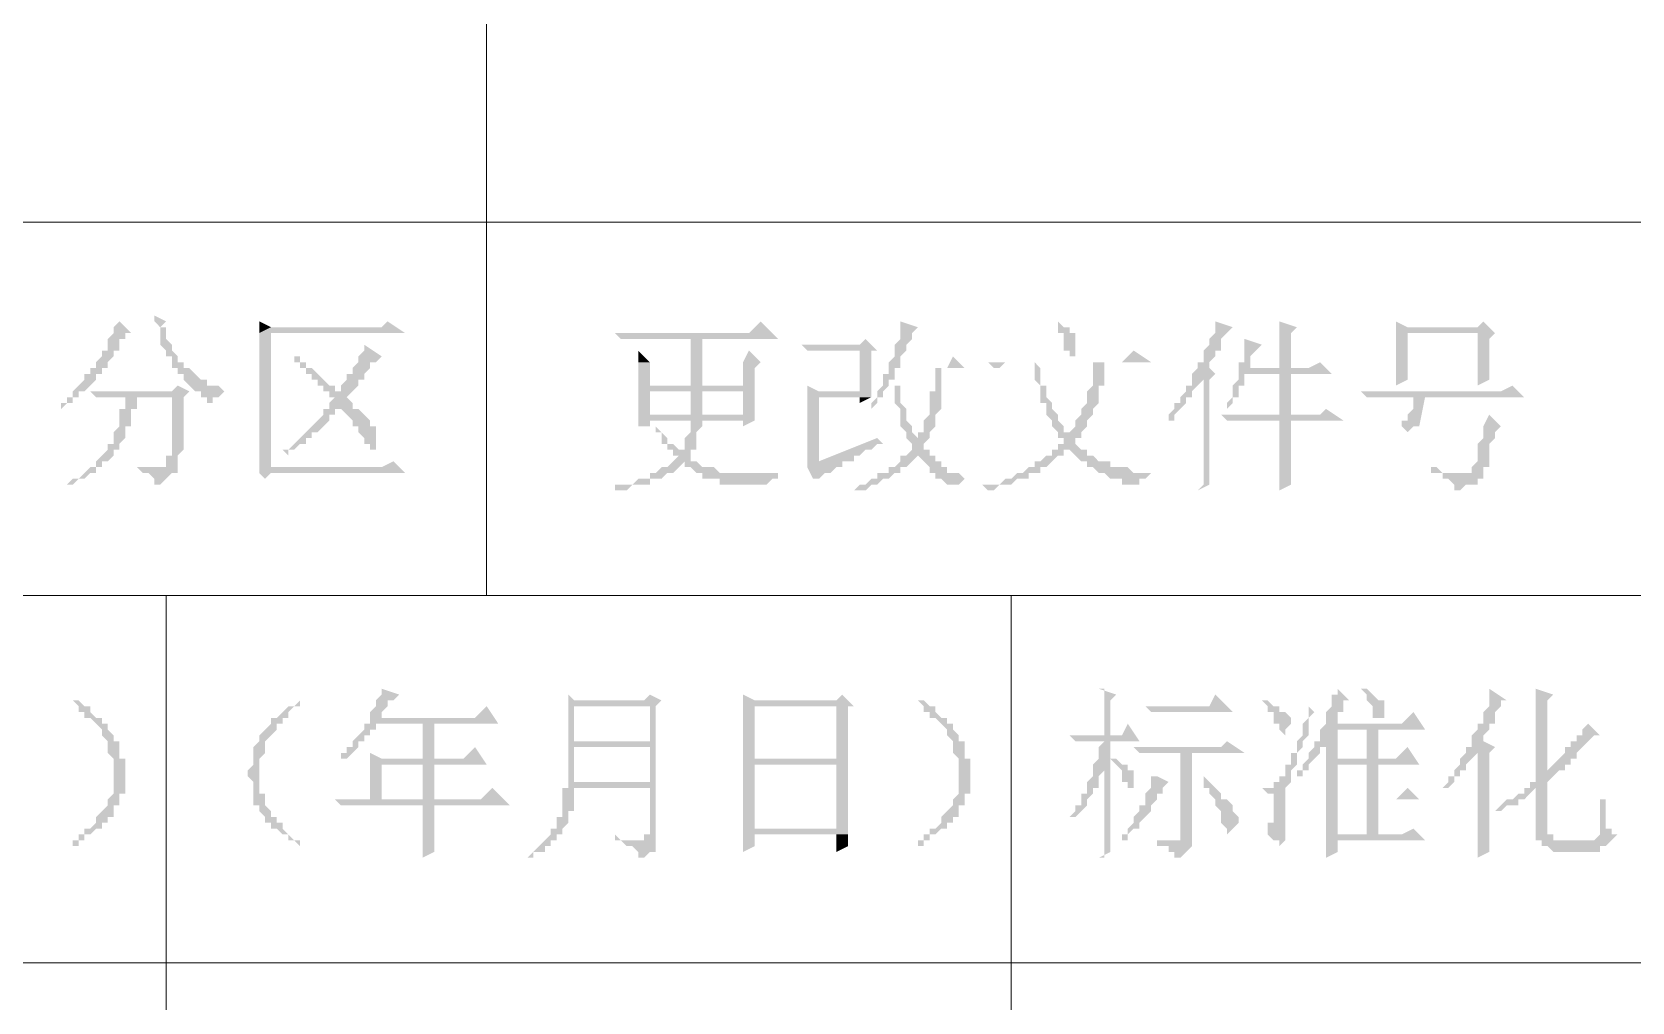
# Model space of a CAD drawing. Header units: millimetres. Extents: x 6 to 291, y 3 to 207.
# Drawn here: x 223.22 to 234.84, y 17.33 to 24.37 of the extents above; entities that cross this region are included whole.
import ezdxf

# ---------------------------------------------------------------- set-up
doc = ezdxf.new("R2010")
doc.units = ezdxf.units.MM

msp = doc.modelspace()

# ---------------------------------------------------------------- hatches: boundary and pattern name
h = msp.add_hatch(color=7)
h.dxf.hatch_style = 2
h.paths.add_polyline_path([(223.858526, 22.267333), (223.816192, 22.225), (223.816192, 22.182667), (223.773859, 22.140333), (223.773859, 22.055667), (223.731526, 22.055667), (223.731526, 22.013333), (223.689192, 21.971), (223.689192, 21.928667), (223.646859, 21.928667), (223.646859, 21.886333), (223.604526, 21.886333), (223.604526, 21.844), (223.562192, 21.801667), (223.519859, 21.759333), (223.519859, 21.717), (223.477526, 21.717), (223.477526, 21.674667), (223.435192, 21.674667), (223.435192, 21.632333), (223.477526, 21.674667), (223.519859, 21.674667), (223.519859, 21.717), (223.562192, 21.717), (223.562192, 21.759333), (223.604526, 21.759333), (223.646859, 21.801667), (223.689192, 21.844), (223.689192, 21.886333), (223.731526, 21.886333), (223.731526, 21.928667), (223.773859, 21.928667), (223.773859, 21.971), (223.816192, 22.013333), (223.816192, 22.055667), (223.858526, 22.055667), (223.858526, 22.140333), (223.900859, 22.140333), (223.900859, 22.182667), (223.943192, 22.182667)])
h = msp.add_hatch(color=7)
h.dxf.hatch_style = 2
h.paths.add_polyline_path([(224.112526, 22.309667), (224.112526, 22.267333), (224.154859, 22.225), (224.154859, 22.182667), (224.154859, 22.140333), (224.154859, 22.098), (224.197192, 22.055667), (224.197192, 22.013333), (224.239526, 22.013333), (224.239526, 21.971), (224.239526, 21.928667), (224.281859, 21.928667), (224.281859, 21.886333), (224.324192, 21.886333), (224.324192, 21.844), (224.366526, 21.801667), (224.408859, 21.759333), (224.451192, 21.759333), (224.451192, 21.717), (224.493526, 21.717), (224.493526, 21.674667), (224.535859, 21.674667), (224.535859, 21.717), (224.578192, 21.717), (224.620526, 21.759333), (224.662859, 21.759333), (224.620526, 21.759333), (224.578192, 21.801667), (224.493526, 21.801667), (224.493526, 21.844), (224.451192, 21.844), (224.408859, 21.886333), (224.366526, 21.928667), (224.324192, 21.928667), (224.324192, 21.971), (224.281859, 21.971), (224.281859, 22.013333), (224.239526, 22.055667), (224.239526, 22.098), (224.197192, 22.140333), (224.197192, 22.225), (224.154859, 22.225), (224.197192, 22.267333)])
h = msp.add_hatch(color=7)
h.dxf.hatch_style = 2
h.paths.add_polyline_path([(224.874526, 22.267333), (224.874526, 22.182667), (224.959192, 22.225)])
h = msp.add_hatch(color=7)
h.dxf.hatch_style = 2
h.paths.add_polyline_path([(225.805859, 22.267333), (225.763526, 22.225), (224.959192, 22.225), (224.874526, 22.182667), (224.874526, 22.098), (224.874526, 21.166667), (224.959192, 21.209), (224.959192, 22.182667), (225.932859, 22.182667)])
h = msp.add_hatch(color=7)
h.dxf.hatch_style = 2
h.paths.add_polyline_path([(228.515192, 22.267333), (228.430526, 22.182667), (227.456859, 22.182667), (227.499192, 22.140333), (228.642192, 22.140333)])
h = msp.add_hatch(color=7)
h.dxf.hatch_style = 2
h.paths.add_polyline_path([(229.531192, 22.267333), (229.531192, 22.225), (229.531192, 22.140333), (229.488859, 22.098), (229.488859, 22.013333), (229.446526, 21.971), (229.446526, 21.928667), (229.531192, 21.928667), (229.531192, 22.013333), (229.573526, 22.055667), (229.573526, 22.098), (229.615859, 22.140333), (229.615859, 22.182667), (229.658192, 22.225)])
h = msp.add_hatch(color=7)
h.dxf.hatch_style = 2
h.paths.add_polyline_path([(230.674192, 22.267333), (230.674192, 22.225), (230.674192, 22.182667), (230.716526, 22.182667), (230.716526, 22.140333), (230.716526, 22.055667), (230.758859, 22.055667), (230.758859, 22.013333), (230.801192, 22.013333), (230.801192, 22.055667), (230.801192, 22.098), (230.801192, 22.140333), (230.801192, 22.182667), (230.758859, 22.182667), (230.758859, 22.225), (230.716526, 22.225)])
h = msp.add_hatch(color=7)
h.dxf.hatch_style = 2
h.paths.add_polyline_path([(231.817192, 22.267333), (231.817192, 22.225), (231.817192, 22.182667), (231.774859, 22.140333), (231.774859, 22.098), (231.732526, 22.055667), (231.732526, 22.013333), (231.732526, 21.971), (231.690192, 21.971), (231.690192, 21.928667), (231.647859, 21.886333), (231.647859, 21.844), (231.647859, 21.801667), (231.605526, 21.801667), (231.605526, 21.759333), (231.563192, 21.717), (231.563192, 21.674667), (231.520859, 21.674667), (231.520859, 21.632333), (231.478526, 21.59), (231.478526, 21.547667), (231.520859, 21.547667), (231.520859, 21.59), (231.563192, 21.632333), (231.605526, 21.674667), (231.605526, 21.717), (231.647859, 21.717), (231.647859, 21.759333), (231.690192, 21.801667), (231.732526, 21.844), (231.774859, 21.844), (231.817192, 21.886333), (231.774859, 21.928667), (231.774859, 21.971), (231.817192, 22.013333), (231.817192, 22.055667), (231.859526, 22.055667), (231.859526, 22.140333), (231.901859, 22.182667), (231.944192, 22.225)])
h = msp.add_hatch(color=7)
h.dxf.hatch_style = 2
h.paths.add_polyline_path([(232.282859, 22.267333), (232.282859, 22.182667), (232.282859, 22.140333), (232.282859, 22.055667), (232.282859, 21.928667), (232.071192, 21.928667), (232.367526, 21.928667), (232.367526, 22.182667), (232.409859, 22.225)])
h = msp.add_hatch(color=7)
h.dxf.hatch_style = 2
h.paths.add_polyline_path([(233.129526, 22.267333), (233.129526, 22.225), (233.129526, 22.182667), (233.722192, 22.182667), (233.722192, 21.886333), (233.129526, 21.886333), (233.722192, 21.886333), (233.722192, 21.801667), (233.806859, 21.844), (233.806859, 21.886333), (233.806859, 21.971), (233.806859, 22.098), (233.806859, 22.140333), (233.849192, 22.182667), (233.214192, 22.225)])
h = msp.add_hatch(color=7)
h.dxf.hatch_style = 2
h.paths.add_polyline_path([(233.764526, 22.267333), (233.722192, 22.225), (233.214192, 22.225), (233.849192, 22.182667)])
h = msp.add_hatch(color=7)
h.dxf.hatch_style = 2
h.paths.add_polyline_path([(225.636526, 22.098), (225.636526, 22.055667), (225.594192, 22.013333), (225.594192, 21.971), (225.551859, 21.928667), (225.551859, 21.886333), (225.509526, 21.886333), (225.509526, 21.844), (225.467192, 21.801667), (225.467192, 21.759333), (225.551859, 21.759333), (225.594192, 21.801667), (225.594192, 21.844), (225.636526, 21.844), (225.636526, 21.886333), (225.678859, 21.928667), (225.678859, 21.971), (225.721192, 21.971), (225.763526, 22.013333)])
h = msp.add_hatch(color=7)
h.dxf.hatch_style = 2
h.paths.add_polyline_path([(228.091859, 21.971), (228.091859, 22.140333), (228.007192, 22.140333), (228.007192, 21.971)])
h = msp.add_hatch(color=7)
h.dxf.hatch_style = 2
h.paths.add_polyline_path([(229.277192, 22.140333), (229.234859, 22.098), (228.811526, 22.098), (228.853859, 22.055667), (229.361859, 22.055667)])
h = msp.add_hatch(color=7)
h.dxf.hatch_style = 2
h.paths.add_polyline_path([(232.028859, 22.140333), (232.028859, 22.055667), (232.028859, 21.971), (231.986526, 21.971), (231.986526, 21.928667), (232.367526, 21.928667), (232.071192, 21.928667), (232.071192, 21.971), (232.071192, 22.013333), (232.113526, 22.055667), (232.155859, 22.098)])
h = msp.add_hatch(color=7)
h.dxf.hatch_style = 2
h.paths.add_polyline_path([(233.129526, 22.182667), (233.129526, 22.098), (233.129526, 22.013333), (233.129526, 21.971), (233.129526, 21.886333), (233.214192, 21.886333), (233.214192, 22.182667), (233.722192, 22.182667)])
h = msp.add_hatch(color=7)
h.dxf.hatch_style = 2
h.paths.add_polyline_path([(225.128526, 22.013333), (225.128526, 21.971), (225.170859, 21.971), (225.170859, 21.928667), (225.213192, 21.928667), (225.213192, 21.886333), (225.255526, 21.886333), (225.255526, 21.844), (225.297859, 21.844), (225.297859, 21.801667), (225.340192, 21.801667), (225.340192, 21.759333), (225.382526, 21.759333), (225.382526, 21.717), (225.424859, 21.717), (225.382526, 21.674667), (225.382526, 21.632333), (225.340192, 21.632333), (225.340192, 21.59), (225.297859, 21.547667), (225.255526, 21.505333), (225.213192, 21.463), (225.170859, 21.420667), (225.128526, 21.378333), (225.086192, 21.336), (225.043859, 21.336), (225.086192, 21.293667), (225.086192, 21.336), (225.128526, 21.336), (225.170859, 21.378333), (225.213192, 21.378333), (225.213192, 21.420667), (225.255526, 21.420667), (225.255526, 21.463), (225.297859, 21.463), (225.340192, 21.505333), (225.382526, 21.547667), (225.382526, 21.59), (225.424859, 21.59), (225.424859, 21.632333), (225.551859, 21.632333), (225.551859, 21.674667), (225.509526, 21.717), (225.551859, 21.759333), (225.424859, 21.759333), (225.424859, 21.801667), (225.382526, 21.801667), (225.340192, 21.844), (225.297859, 21.886333), (225.255526, 21.928667), (225.213192, 21.928667), (225.213192, 21.971), (225.170859, 21.971), (225.170859, 22.013333)])
h = msp.add_hatch(color=7)
h.dxf.hatch_style = 2
h.paths.add_polyline_path([(227.626192, 22.055667), (227.626192, 22.013333), (227.626192, 21.971), (227.710859, 21.971)])
h = msp.add_hatch(color=7)
h.dxf.hatch_style = 2
h.paths.add_polyline_path([(228.430526, 22.055667), (228.388192, 21.971), (227.626192, 21.971), (227.626192, 21.928667), (227.626192, 21.886333), (227.626192, 21.801667), (228.007192, 21.759333), (228.388192, 21.759333), (228.388192, 21.59), (227.626192, 21.59), (227.626192, 21.547667), (227.626192, 21.505333), (227.710859, 21.505333), (227.710859, 21.547667), (228.472859, 21.547667), (228.472859, 21.59), (228.472859, 21.632333), (228.472859, 21.674667), (228.472859, 21.801667), (227.710859, 21.801667), (227.710859, 21.971), (228.515192, 21.971)])
h = msp.add_hatch(color=7)
h.dxf.hatch_style = 2
h.paths.add_polyline_path([(228.515192, 21.971), (228.388192, 21.971), (228.388192, 21.801667), (227.710859, 21.801667), (228.472859, 21.801667), (228.472859, 21.928667)])
h = msp.add_hatch(color=7)
h.dxf.hatch_style = 2
h.paths.add_polyline_path([(228.091859, 21.801667), (228.091859, 21.971), (228.007192, 21.971), (228.007192, 21.801667)])
h = msp.add_hatch(color=7)
h.dxf.hatch_style = 2
h.paths.add_polyline_path([(229.361859, 22.055667), (229.234859, 22.055667), (229.234859, 21.759333), (228.938526, 21.759333), (229.319526, 21.759333), (229.319526, 21.801667), (229.319526, 21.844), (229.319526, 22.055667)])
h = msp.add_hatch(color=7)
h.dxf.hatch_style = 2
h.paths.add_polyline_path([(229.912192, 22.013333), (229.869859, 21.928667), (229.446526, 21.928667), (229.446526, 21.886333), (229.404192, 21.886333), (229.404192, 21.844), (229.404192, 21.801667), (229.361859, 21.759333), (229.361859, 21.717), (229.319526, 21.674667), (229.319526, 21.632333), (229.361859, 21.674667), (229.361859, 21.717), (229.404192, 21.717), (229.404192, 21.759333), (229.446526, 21.801667), (229.446526, 21.844), (229.488859, 21.844), (229.488859, 21.928667), (229.996859, 21.928667)])
h = msp.add_hatch(color=7)
h.dxf.hatch_style = 2
h.paths.add_polyline_path([(231.224526, 22.055667), (231.139859, 21.971), (230.166192, 21.971), (230.208526, 21.928667), (230.250859, 21.928667), (230.293192, 21.971), (231.351526, 21.971)])
h = msp.add_hatch(color=7)
h.dxf.hatch_style = 2
h.paths.add_polyline_path([(230.504859, 21.971), (230.504859, 21.928667), (230.504859, 21.844), (230.547192, 21.801667), (230.547192, 21.759333), (230.547192, 21.674667), (230.589526, 21.674667), (230.589526, 21.632333), (230.589526, 21.59), (230.631859, 21.547667), (230.631859, 21.505333), (230.674192, 21.463), (230.674192, 21.420667), (230.758859, 21.463), (230.716526, 21.463), (230.716526, 21.505333), (230.674192, 21.547667), (230.674192, 21.59), (230.631859, 21.632333), (230.631859, 21.674667), (230.589526, 21.717), (230.589526, 21.801667), (230.547192, 21.801667), (230.547192, 21.886333), (230.547192, 21.928667)])
h = msp.add_hatch(color=7)
h.dxf.hatch_style = 2
h.paths.add_polyline_path([(231.012859, 21.971), (230.928192, 21.971), (230.928192, 21.928667), (230.928192, 21.844), (230.928192, 21.801667), (230.885859, 21.759333), (230.885859, 21.674667), (230.843526, 21.632333), (230.843526, 21.59), (230.801192, 21.547667), (230.801192, 21.505333), (230.758859, 21.463), (230.674192, 21.420667), (230.716526, 21.420667), (230.716526, 21.378333), (230.674192, 21.378333), (230.674192, 21.336), (230.758859, 21.336), (230.801192, 21.293667), (230.843526, 21.251333), (230.885859, 21.251333), (230.885859, 21.209), (230.928192, 21.209), (230.970526, 21.166667), (231.012859, 21.166667), (231.055192, 21.124333), (231.139859, 21.124333), (231.139859, 21.082), (231.266859, 21.082), (231.266859, 21.124333), (231.309192, 21.124333), (231.351526, 21.166667), (231.224526, 21.166667), (231.182192, 21.209), (231.055192, 21.209), (231.055192, 21.251333), (230.970526, 21.251333), (230.928192, 21.293667), (230.885859, 21.293667), (230.885859, 21.336), (230.843526, 21.336), (230.801192, 21.378333), (230.801192, 21.420667), (230.843526, 21.420667), (230.843526, 21.463), (230.885859, 21.505333), (230.885859, 21.547667), (230.928192, 21.59), (230.928192, 21.632333), (230.970526, 21.674667), (230.970526, 21.717), (230.970526, 21.801667), (231.012859, 21.801667), (231.012859, 21.886333), (231.012859, 21.928667)])
h = msp.add_hatch(color=7)
h.dxf.hatch_style = 2
h.paths.add_polyline_path([(232.579192, 21.971), (232.494526, 21.928667), (231.986526, 21.928667), (231.986526, 21.886333), (231.986526, 21.844), (231.944192, 21.801667), (231.944192, 21.759333), (231.944192, 21.717), (231.901859, 21.674667), (231.901859, 21.632333), (231.944192, 21.674667), (231.944192, 21.717), (231.986526, 21.717), (231.986526, 21.801667), (232.028859, 21.801667), (232.028859, 21.844), (232.028859, 21.886333), (232.663859, 21.886333)])
h = msp.add_hatch(color=7)
h.dxf.hatch_style = 2
h.paths.add_polyline_path([(229.827526, 21.928667), (229.785192, 21.928667), (229.785192, 21.886333), (229.785192, 21.759333), (229.742859, 21.759333), (229.742859, 21.674667), (229.742859, 21.59), (229.700526, 21.547667), (229.700526, 21.505333), (229.700526, 21.463), (229.658192, 21.463), (229.658192, 21.420667), (229.742859, 21.420667), (229.742859, 21.463), (229.785192, 21.505333), (229.785192, 21.547667), (229.785192, 21.59), (229.827526, 21.632333), (229.827526, 21.717), (229.827526, 21.801667), (229.827526, 21.886333)])
h = msp.add_hatch(color=7)
h.dxf.hatch_style = 2
h.paths.add_polyline_path([(232.367526, 21.59), (232.367526, 21.886333), (232.282859, 21.886333), (232.282859, 21.59)])
h = msp.add_hatch(color=7)
h.dxf.hatch_style = 2
h.paths.add_polyline_path([(233.129526, 21.886333), (233.129526, 21.801667), (233.214192, 21.844), (233.214192, 21.886333), (233.722192, 21.886333)])
h = msp.add_hatch(color=7)
h.dxf.hatch_style = 2
h.paths.add_polyline_path([(224.281859, 21.801667), (224.239526, 21.759333), (223.646859, 21.759333), (223.689192, 21.717), (223.900859, 21.717), (224.366526, 21.759333)])
h = msp.add_hatch(color=7)
h.dxf.hatch_style = 2
h.paths.add_polyline_path([(224.366526, 21.759333), (223.900859, 21.717), (224.239526, 21.717), (224.239526, 21.505333), (224.239526, 21.378333), (224.239526, 21.336), (224.239526, 21.293667), (224.197192, 21.293667), (224.197192, 21.251333), (224.197192, 21.209), (223.985526, 21.209), (224.027859, 21.166667), (224.070192, 21.166667), (224.112526, 21.124333), (224.112526, 21.082), (224.154859, 21.082), (224.197192, 21.124333), (224.239526, 21.166667), (224.281859, 21.166667), (224.281859, 21.209), (224.281859, 21.251333), (224.281859, 21.293667), (224.324192, 21.336), (224.324192, 21.378333), (224.324192, 21.463), (224.324192, 21.717)])
h = msp.add_hatch(color=7)
h.dxf.hatch_style = 2
h.paths.add_polyline_path([(227.626192, 21.801667), (227.626192, 21.717), (227.626192, 21.59), (227.710859, 21.59), (227.710859, 21.759333), (228.007192, 21.759333)])
h = msp.add_hatch(color=7)
h.dxf.hatch_style = 2
h.paths.add_polyline_path([(228.007192, 21.759333), (228.007192, 21.717), (228.007192, 21.632333), (228.007192, 21.59), (228.091859, 21.59), (228.091859, 21.674667), (228.091859, 21.717), (228.091859, 21.759333), (228.388192, 21.759333)])
h = msp.add_hatch(color=7)
h.dxf.hatch_style = 2
h.paths.add_polyline_path([(228.853859, 21.801667), (228.853859, 21.759333), (228.853859, 21.674667), (228.853859, 21.59), (228.853859, 21.293667), (228.853859, 21.251333), (228.853859, 21.209), (228.896192, 21.124333), (228.938526, 21.124333), (228.980859, 21.166667), (229.023192, 21.166667), (229.065526, 21.209), (229.107859, 21.209), (228.938526, 21.251333), (228.938526, 21.717), (229.319526, 21.717), (229.319526, 21.759333), (228.938526, 21.759333)])
h = msp.add_hatch(color=7)
h.dxf.hatch_style = 2
h.paths.add_polyline_path([(229.488859, 21.844), (229.488859, 21.759333), (229.488859, 21.674667), (229.531192, 21.632333), (229.531192, 21.59), (229.531192, 21.505333), (229.573526, 21.463), (229.573526, 21.420667), (229.615859, 21.378333), (229.615859, 21.336), (229.573526, 21.293667), (229.531192, 21.293667), (229.531192, 21.251333), (229.488859, 21.209), (229.446526, 21.209), (229.446526, 21.166667), (229.361859, 21.166667), (229.361859, 21.124333), (229.319526, 21.124333), (229.277192, 21.082), (229.234859, 21.082), (229.192526, 21.039667), (229.277192, 21.039667), (229.319526, 21.082), (229.361859, 21.082), (229.404192, 21.124333), (229.446526, 21.124333), (229.488859, 21.166667), (229.531192, 21.166667), (229.531192, 21.209), (229.573526, 21.209), (229.615859, 21.251333), (229.658192, 21.293667), (229.742859, 21.293667), (229.742859, 21.336), (229.700526, 21.336), (229.700526, 21.378333), (229.742859, 21.420667), (229.658192, 21.420667), (229.615859, 21.463), (229.615859, 21.505333), (229.573526, 21.547667), (229.573526, 21.59), (229.573526, 21.632333), (229.531192, 21.674667), (229.531192, 21.801667), (229.488859, 21.801667)])
h = msp.add_hatch(color=7)
h.dxf.hatch_style = 2
h.paths.add_polyline_path([(231.774859, 21.844), (231.732526, 21.844), (231.732526, 21.293667), (231.732526, 21.251333), (231.732526, 21.166667), (231.732526, 21.082), (231.690192, 21.039667), (231.774859, 21.082), (231.774859, 21.124333), (231.774859, 21.209), (231.774859, 21.293667)])
h = msp.add_hatch(color=7)
h.dxf.hatch_style = 2
h.paths.add_polyline_path([(233.976192, 21.801667), (233.891526, 21.759333), (232.875526, 21.759333), (232.917859, 21.717), (234.060859, 21.717)])
h = msp.add_hatch(color=7)
h.dxf.hatch_style = 2
h.paths.add_polyline_path([(223.900859, 21.717), (223.900859, 21.632333), (223.858526, 21.632333), (223.858526, 21.547667), (223.858526, 21.505333), (223.816192, 21.463), (223.816192, 21.420667), (223.816192, 21.378333), (223.773859, 21.378333), (223.773859, 21.336), (223.731526, 21.293667), (223.689192, 21.251333), (223.689192, 21.209), (223.646859, 21.209), (223.604526, 21.166667), (223.562192, 21.124333), (223.519859, 21.124333), (223.477526, 21.082), (223.519859, 21.082), (223.562192, 21.124333), (223.604526, 21.124333), (223.646859, 21.166667), (223.689192, 21.166667), (223.689192, 21.209), (223.731526, 21.209), (223.731526, 21.251333), (223.773859, 21.251333), (223.816192, 21.293667), (223.816192, 21.336), (223.858526, 21.336), (223.858526, 21.378333), (223.900859, 21.420667), (223.900859, 21.505333), (223.943192, 21.505333), (223.943192, 21.547667), (223.943192, 21.632333), (223.985526, 21.632333), (223.985526, 21.717), (224.239526, 21.717)])
h = msp.add_hatch(color=7)
h.dxf.hatch_style = 2
h.paths.add_polyline_path([(225.551859, 21.632333), (225.467192, 21.632333), (225.509526, 21.59), (225.551859, 21.547667), (225.551859, 21.505333), (225.594192, 21.505333), (225.594192, 21.463), (225.636526, 21.420667), (225.636526, 21.378333), (225.678859, 21.378333), (225.678859, 21.336), (225.721192, 21.336), (225.721192, 21.378333), (225.721192, 21.420667), (225.721192, 21.463), (225.721192, 21.505333), (225.678859, 21.505333), (225.678859, 21.547667), (225.636526, 21.59), (225.594192, 21.632333)])
h = msp.add_hatch(color=7)
h.dxf.hatch_style = 2
h.paths.add_polyline_path([(229.319526, 21.717), (229.234859, 21.717), (229.234859, 21.674667)])
h = msp.add_hatch(color=7)
h.dxf.hatch_style = 2
h.paths.add_polyline_path([(232.621526, 21.632333), (232.579192, 21.59), (231.859526, 21.59), (231.901859, 21.547667), (232.748526, 21.547667)])
h = msp.add_hatch(color=7)
h.dxf.hatch_style = 2
h.paths.add_polyline_path([(233.341192, 21.717), (233.256526, 21.717), (233.256526, 21.674667), (233.256526, 21.632333), (233.214192, 21.59), (233.214192, 21.547667), (233.171859, 21.547667), (233.171859, 21.505333), (233.214192, 21.463), (233.256526, 21.505333), (233.891526, 21.505333), (233.298859, 21.505333)])
h = msp.add_hatch(color=7)
h.dxf.hatch_style = 2
h.paths.add_polyline_path([(227.753192, 21.505333), (227.753192, 21.463), (227.795526, 21.463), (227.795526, 21.378333), (227.837859, 21.378333), (227.837859, 21.336), (227.880192, 21.336), (227.880192, 21.293667), (227.922526, 21.293667), (227.880192, 21.251333), (227.837859, 21.209), (227.795526, 21.209), (227.753192, 21.166667), (227.710859, 21.166667), (227.710859, 21.124333), (227.626192, 21.124333), (227.583859, 21.082), (227.456859, 21.082), (227.456859, 21.039667), (227.541526, 21.039667), (227.583859, 21.082), (227.710859, 21.082), (227.710859, 21.124333), (227.795526, 21.124333), (227.837859, 21.166667), (227.880192, 21.166667), (227.922526, 21.209), (227.964859, 21.251333), (228.049526, 21.251333), (228.007192, 21.251333), (228.007192, 21.293667), (227.922526, 21.336), (227.880192, 21.378333), (227.837859, 21.378333), (227.837859, 21.420667), (227.795526, 21.463)])
h = msp.add_hatch(color=7)
h.dxf.hatch_style = 2
h.paths.add_polyline_path([(228.007192, 21.547667), (228.007192, 21.505333), (228.007192, 21.463), (227.964859, 21.420667), (227.964859, 21.378333), (227.964859, 21.336), (227.922526, 21.336), (228.007192, 21.293667), (228.007192, 21.336), (228.049526, 21.336), (228.049526, 21.420667), (228.049526, 21.463), (228.091859, 21.505333), (228.091859, 21.547667), (228.388192, 21.547667)])
h = msp.add_hatch(color=7)
h.dxf.hatch_style = 2
h.paths.add_polyline_path([(228.472859, 21.547667), (228.007192, 21.547667), (228.388192, 21.547667), (228.388192, 21.505333)])
h = msp.add_hatch(color=7)
h.dxf.hatch_style = 2
h.paths.add_polyline_path([(232.367526, 21.547667), (232.282859, 21.547667), (232.282859, 21.505333), (232.282859, 21.420667), (232.282859, 21.336), (232.282859, 21.293667), (232.282859, 21.209), (232.282859, 21.124333), (232.282859, 21.039667), (232.367526, 21.082), (232.367526, 21.124333), (232.367526, 21.166667), (232.367526, 21.209), (232.367526, 21.293667), (232.367526, 21.505333)])
h = msp.add_hatch(color=7)
h.dxf.hatch_style = 2
h.paths.add_polyline_path([(233.806859, 21.59), (233.764526, 21.505333), (233.298859, 21.505333), (233.891526, 21.505333)])
h = msp.add_hatch(color=7)
h.dxf.hatch_style = 2
h.paths.add_polyline_path([(233.891526, 21.505333), (233.764526, 21.505333), (233.764526, 21.420667), (233.722192, 21.378333), (233.722192, 21.293667), (233.722192, 21.251333), (233.679859, 21.209), (233.679859, 21.166667), (233.595192, 21.166667), (233.764526, 21.166667), (233.764526, 21.209), (233.806859, 21.209), (233.806859, 21.251333), (233.806859, 21.378333), (233.849192, 21.420667), (233.849192, 21.463)])
h = msp.add_hatch(color=7)
h.dxf.hatch_style = 2
h.paths.add_polyline_path([(229.361859, 21.420667), (228.938526, 21.251333), (229.107859, 21.209), (229.107859, 21.251333), (229.192526, 21.251333), (229.192526, 21.293667), (229.234859, 21.293667), (229.277192, 21.336), (229.319526, 21.336), (229.361859, 21.378333), (229.404192, 21.378333)])
h = msp.add_hatch(color=7)
h.dxf.hatch_style = 2
h.paths.add_polyline_path([(229.742859, 21.293667), (229.658192, 21.293667), (229.700526, 21.251333), (229.742859, 21.209), (229.742859, 21.166667), (229.785192, 21.166667), (229.785192, 21.124333), (229.827526, 21.124333), (229.869859, 21.082), (229.912192, 21.082), (229.912192, 21.039667), (229.912192, 21.082), (229.954526, 21.082), (229.996859, 21.124333), (230.039192, 21.124333), (229.996859, 21.124333), (229.954526, 21.166667), (229.869859, 21.166667), (229.869859, 21.209), (229.827526, 21.209), (229.827526, 21.251333), (229.785192, 21.251333), (229.785192, 21.293667)])
h = msp.add_hatch(color=7)
h.dxf.hatch_style = 2
h.paths.add_polyline_path([(230.674192, 21.336), (230.631859, 21.336), (230.631859, 21.293667), (230.589526, 21.293667), (230.547192, 21.251333), (230.504859, 21.251333), (230.504859, 21.209), (230.462526, 21.209), (230.420192, 21.166667), (230.377859, 21.166667), (230.335526, 21.124333), (230.293192, 21.124333), (230.250859, 21.082), (230.123859, 21.082), (230.166192, 21.039667), (230.208526, 21.039667), (230.250859, 21.082), (230.335526, 21.082), (230.377859, 21.124333), (230.462526, 21.124333), (230.462526, 21.166667), (230.547192, 21.166667), (230.547192, 21.209), (230.589526, 21.209), (230.631859, 21.251333), (230.674192, 21.293667), (230.716526, 21.293667), (230.716526, 21.336), (230.758859, 21.336)])
h = msp.add_hatch(color=7)
h.dxf.hatch_style = 2
h.paths.add_polyline_path([(223.985526, 21.209), (224.112526, 21.209), (224.027859, 21.209)])
h = msp.add_hatch(color=7)
h.dxf.hatch_style = 2
h.paths.add_polyline_path([(225.848192, 21.251333), (225.763526, 21.209), (224.959192, 21.209), (224.874526, 21.166667), (224.916859, 21.124333), (224.959192, 21.166667), (225.932859, 21.166667)])
h = msp.add_hatch(color=7)
h.dxf.hatch_style = 2
h.paths.add_polyline_path([(228.049526, 21.251333), (227.964859, 21.251333), (227.964859, 21.209), (228.007192, 21.209), (228.049526, 21.166667), (228.472859, 21.166667), (228.218859, 21.166667), (228.176526, 21.209), (228.091859, 21.209)])
h = msp.add_hatch(color=7)
h.dxf.hatch_style = 2
h.paths.add_polyline_path([(228.642192, 21.166667), (228.091859, 21.166667), (228.091859, 21.124333), (228.218859, 21.124333), (228.218859, 21.082), (228.557526, 21.082), (228.599859, 21.124333), (228.642192, 21.124333)])
h = msp.add_hatch(color=7)
h.dxf.hatch_style = 2
h.paths.add_polyline_path([(233.383526, 21.209), (233.383526, 21.166667), (233.468192, 21.166667), (233.468192, 21.124333), (233.510526, 21.124333), (233.552859, 21.082), (233.552859, 21.039667), (233.595192, 21.039667), (233.637526, 21.082), (233.722192, 21.082), (233.722192, 21.124333), (233.764526, 21.124333), (233.764526, 21.166667), (233.468192, 21.166667), (233.425859, 21.209)])
h = msp.add_hatch(color=7)
h.dxf.hatch_style = 2
h.paths.add_polyline_path([(225.763526, 19.600333), (225.763526, 19.558), (225.721192, 19.515667), (225.721192, 19.473333), (225.678859, 19.431), (225.678859, 19.388667), (225.763526, 19.388667), (225.763526, 19.431), (225.805859, 19.473333), (225.805859, 19.515667), (225.848192, 19.515667), (225.890526, 19.558)])
h = msp.add_hatch(color=7)
h.dxf.hatch_style = 2
h.paths.add_polyline_path([(227.118192, 19.558), (227.118192, 19.473333), (227.710859, 19.473333), (227.710859, 19.219333), (227.118192, 19.219333), (227.710859, 19.177), (227.710859, 18.923), (227.118192, 18.923), (227.118192, 18.880667), (227.710859, 18.880667), (227.710859, 18.542), (227.668526, 18.542), (227.668526, 18.499667), (227.456859, 18.499667), (227.499192, 18.499667), (227.541526, 18.457333), (227.583859, 18.457333), (227.626192, 18.415), (227.626192, 18.372667), (227.668526, 18.372667), (227.710859, 18.415), (227.753192, 18.415), (227.753192, 18.457333), (227.753192, 18.499667), (227.753192, 19.473333), (227.795526, 19.515667), (227.160526, 19.515667)])
h = msp.add_hatch(color=7)
h.dxf.hatch_style = 2
h.paths.add_polyline_path([(227.710859, 19.558), (227.668526, 19.515667), (227.160526, 19.515667), (227.795526, 19.515667)])
h = msp.add_hatch(color=7)
h.dxf.hatch_style = 2
h.paths.add_polyline_path([(228.388192, 19.558), (228.388192, 19.473333), (229.065526, 19.473333), (229.065526, 19.092333), (228.472859, 19.092333), (228.388192, 19.05), (229.065526, 19.05), (229.065526, 18.584333), (228.388192, 18.584333), (228.388192, 18.499667), (228.388192, 18.415), (228.472859, 18.457333), (228.472859, 18.542), (229.150192, 18.542), (229.150192, 18.626667), (229.150192, 19.473333), (229.192526, 19.473333), (228.472859, 19.515667)])
h = msp.add_hatch(color=7)
h.dxf.hatch_style = 2
h.paths.add_polyline_path([(229.107859, 19.558), (229.065526, 19.515667), (228.472859, 19.515667), (229.192526, 19.473333)])
h = msp.add_hatch(color=7)
h.dxf.hatch_style = 2
h.paths.add_polyline_path([(230.970526, 19.600333), (231.012859, 19.600333), (231.012859, 19.558), (231.012859, 19.515667), (231.012859, 19.431), (231.012859, 19.346333), (231.012859, 19.261667), (231.055192, 19.261667), (231.055192, 19.515667), (231.097526, 19.558)])
h = msp.add_hatch(color=7)
h.dxf.hatch_style = 2
h.paths.add_polyline_path([(231.817192, 19.558), (231.774859, 19.473333), (231.309192, 19.473333), (231.351526, 19.431), (231.944192, 19.431)])
h = msp.add_hatch(color=7)
h.dxf.hatch_style = 2
h.paths.add_polyline_path([(232.706192, 19.600333), (232.706192, 19.558), (232.663859, 19.558), (232.663859, 19.515667), (232.663859, 19.473333), (232.621526, 19.431), (232.621526, 19.388667), (232.621526, 19.346333), (232.579192, 19.304), (232.663859, 19.346333), (232.706192, 19.346333), (232.706192, 19.388667), (232.706192, 19.431), (232.748526, 19.431), (232.748526, 19.515667), (232.790859, 19.515667)])
h = msp.add_hatch(color=7)
h.dxf.hatch_style = 2
h.paths.add_polyline_path([(232.917859, 19.600333), (232.875526, 19.600333), (232.917859, 19.558), (232.917859, 19.515667), (232.960192, 19.473333), (232.960192, 19.431), (232.960192, 19.388667), (233.044859, 19.388667), (233.044859, 19.473333), (233.044859, 19.515667), (233.002526, 19.515667), (232.960192, 19.558)])
h = msp.add_hatch(color=7)
h.dxf.hatch_style = 2
h.paths.add_polyline_path([(233.806859, 19.600333), (233.806859, 19.558), (233.806859, 19.515667), (233.806859, 19.473333), (233.764526, 19.431), (233.764526, 19.346333), (233.722192, 19.346333), (233.722192, 19.304), (233.679859, 19.261667), (233.679859, 19.177), (233.637526, 19.177), (233.722192, 19.177), (233.722192, 18.626667), (233.722192, 18.584333), (233.722192, 18.499667), (233.722192, 18.415), (233.722192, 18.372667), (233.806859, 18.415), (233.806859, 18.457333), (233.806859, 18.542), (233.806859, 19.134667), (233.849192, 19.177), (233.764526, 19.219333), (233.764526, 19.261667), (233.806859, 19.304), (233.806859, 19.346333), (233.849192, 19.346333), (233.849192, 19.431), (233.891526, 19.473333), (233.891526, 19.515667), (233.933859, 19.515667)])
h = msp.add_hatch(color=7)
h.dxf.hatch_style = 2
h.paths.add_polyline_path([(234.145526, 19.600333), (234.145526, 19.558), (234.145526, 19.473333), (234.145526, 19.388667), (234.145526, 19.346333), (234.145526, 18.923), (234.103192, 18.923), (234.103192, 18.880667), (234.145526, 18.880667), (234.145526, 18.542), (234.145526, 18.499667), (234.314859, 18.499667), (234.272526, 18.499667), (234.272526, 18.542), (234.230192, 18.542), (234.230192, 18.923), (234.272526, 18.965333), (234.314859, 19.007667), (234.230192, 19.007667), (234.230192, 19.515667), (234.272526, 19.558)])
h = msp.add_hatch(color=7)
h.dxf.hatch_style = 2
h.paths.add_polyline_path([(223.519859, 19.515667), (223.562192, 19.473333), (223.562192, 19.431), (223.604526, 19.431), (223.604526, 19.388667), (223.646859, 19.388667), (223.689192, 19.346333), (223.731526, 19.304), (223.731526, 19.261667), (223.773859, 19.219333), (223.773859, 19.177), (223.773859, 19.134667), (223.816192, 19.092333), (223.816192, 19.05), (223.816192, 19.007667), (223.816192, 18.923), (223.816192, 18.880667), (223.816192, 18.838333), (223.773859, 18.796), (223.773859, 18.753667), (223.731526, 18.711333), (223.689192, 18.669), (223.689192, 18.626667), (223.646859, 18.584333), (223.604526, 18.584333), (223.604526, 18.542), (223.562192, 18.542), (223.562192, 18.499667), (223.519859, 18.499667), (223.519859, 18.457333), (223.562192, 18.457333), (223.562192, 18.499667), (223.604526, 18.499667), (223.604526, 18.542), (223.646859, 18.542), (223.689192, 18.584333), (223.731526, 18.584333), (223.731526, 18.626667), (223.773859, 18.626667), (223.773859, 18.669), (223.816192, 18.669), (223.816192, 18.711333), (223.816192, 18.753667), (223.858526, 18.753667), (223.858526, 18.796), (223.858526, 18.838333), (223.900859, 18.838333), (223.900859, 18.923), (223.900859, 18.965333), (223.900859, 19.05), (223.900859, 19.092333), (223.858526, 19.092333), (223.858526, 19.177), (223.858526, 19.219333), (223.816192, 19.219333), (223.816192, 19.261667), (223.773859, 19.304), (223.773859, 19.346333), (223.731526, 19.346333), (223.731526, 19.388667), (223.689192, 19.388667), (223.646859, 19.431), (223.646859, 19.473333), (223.604526, 19.473333), (223.562192, 19.515667)])
h = msp.add_hatch(color=7)
h.dxf.hatch_style = 2
h.paths.add_polyline_path([(225.170859, 19.515667), (225.128526, 19.473333), (225.086192, 19.473333), (225.043859, 19.431), (225.001526, 19.388667), (224.959192, 19.388667), (224.959192, 19.346333), (224.916859, 19.304), (224.874526, 19.261667), (224.874526, 19.219333), (224.832192, 19.177), (224.832192, 19.092333), (224.832192, 19.05), (224.789859, 19.007667), (224.789859, 18.965333), (224.832192, 18.923), (224.832192, 18.880667), (224.832192, 18.796), (224.832192, 18.753667), (224.874526, 18.753667), (224.874526, 18.711333), (224.916859, 18.669), (224.916859, 18.626667), (224.959192, 18.626667), (224.959192, 18.584333), (225.001526, 18.584333), (225.043859, 18.542), (225.086192, 18.542), (225.086192, 18.499667), (225.128526, 18.499667), (225.170859, 18.457333), (225.170859, 18.499667), (225.128526, 18.499667), (225.086192, 18.542), (225.043859, 18.584333), (225.043859, 18.626667), (225.001526, 18.626667), (225.001526, 18.669), (224.959192, 18.669), (224.959192, 18.711333), (224.916859, 18.753667), (224.916859, 18.796), (224.916859, 18.838333), (224.874526, 18.838333), (224.874526, 18.923), (224.874526, 18.965333), (224.874526, 19.05), (224.874526, 19.092333), (224.916859, 19.134667), (224.916859, 19.177), (224.916859, 19.219333), (224.959192, 19.261667), (225.001526, 19.304), (225.001526, 19.346333), (225.043859, 19.346333), (225.043859, 19.388667), (225.086192, 19.388667), (225.086192, 19.431), (225.128526, 19.473333), (225.170859, 19.473333)])
h = msp.add_hatch(color=7)
h.dxf.hatch_style = 2
h.paths.add_polyline_path([(226.525526, 19.473333), (226.440859, 19.388667), (225.678859, 19.388667), (225.678859, 19.346333), (225.636526, 19.346333), (225.636526, 19.304), (225.594192, 19.261667), (225.551859, 19.219333), (225.551859, 19.177), (225.509526, 19.177), (225.509526, 19.134667), (225.467192, 19.134667), (225.467192, 19.092333), (225.509526, 19.092333), (225.551859, 19.134667), (225.594192, 19.177), (225.594192, 19.219333), (225.636526, 19.219333), (225.636526, 19.261667), (225.678859, 19.261667), (225.678859, 19.304), (225.721192, 19.304), (225.721192, 19.346333), (226.610192, 19.346333)])
h = msp.add_hatch(color=7)
h.dxf.hatch_style = 2
h.paths.add_polyline_path([(227.118192, 19.473333), (227.118192, 19.346333), (227.118192, 19.261667), (227.118192, 19.219333), (227.160526, 19.219333), (227.160526, 19.473333), (227.710859, 19.473333)])
h = msp.add_hatch(color=7)
h.dxf.hatch_style = 2
h.paths.add_polyline_path([(228.388192, 19.473333), (228.388192, 19.388667), (228.388192, 19.304), (228.388192, 19.219333), (228.388192, 19.134667), (228.388192, 19.092333), (228.388192, 19.05), (228.472859, 19.092333), (228.472859, 19.473333), (229.065526, 19.473333)])
h = msp.add_hatch(color=7)
h.dxf.hatch_style = 2
h.paths.add_polyline_path([(229.658192, 19.515667), (229.700526, 19.473333), (229.700526, 19.431), (229.742859, 19.431), (229.742859, 19.388667), (229.785192, 19.388667), (229.827526, 19.346333), (229.869859, 19.304), (229.869859, 19.261667), (229.912192, 19.219333), (229.912192, 19.177), (229.912192, 19.134667), (229.954526, 19.092333), (229.954526, 19.05), (229.954526, 19.007667), (229.954526, 18.923), (229.954526, 18.880667), (229.954526, 18.838333), (229.912192, 18.796), (229.912192, 18.753667), (229.869859, 18.711333), (229.827526, 18.669), (229.827526, 18.626667), (229.785192, 18.584333), (229.742859, 18.584333), (229.742859, 18.542), (229.700526, 18.542), (229.700526, 18.499667), (229.658192, 18.499667), (229.658192, 18.457333), (229.700526, 18.457333), (229.700526, 18.499667), (229.742859, 18.499667), (229.742859, 18.542), (229.785192, 18.542), (229.827526, 18.584333), (229.869859, 18.584333), (229.869859, 18.626667), (229.912192, 18.626667), (229.912192, 18.669), (229.954526, 18.669), (229.954526, 18.711333), (229.954526, 18.753667), (229.996859, 18.753667), (229.996859, 18.796), (229.996859, 18.838333), (230.039192, 18.838333), (230.039192, 18.923), (230.039192, 18.965333), (230.039192, 19.05), (230.039192, 19.092333), (229.996859, 19.092333), (229.996859, 19.177), (229.996859, 19.219333), (229.954526, 19.219333), (229.954526, 19.261667), (229.912192, 19.304), (229.912192, 19.346333), (229.869859, 19.346333), (229.869859, 19.388667), (229.827526, 19.388667), (229.785192, 19.431), (229.785192, 19.473333), (229.742859, 19.473333), (229.700526, 19.515667)])
h = msp.add_hatch(color=7)
h.dxf.hatch_style = 2
h.paths.add_polyline_path([(232.494526, 19.473333), (232.494526, 19.388667), (232.452192, 19.346333), (232.452192, 19.261667), (232.409859, 19.219333), (232.409859, 19.134667), (232.367526, 19.134667), (232.367526, 19.05), (232.325192, 19.05), (232.325192, 19.007667), (232.325192, 18.965333), (232.282859, 18.965333), (232.282859, 18.923), (232.240526, 18.923), (232.240526, 18.880667), (232.113526, 18.880667), (232.155859, 18.880667), (232.198192, 18.838333), (232.240526, 18.838333), (232.240526, 18.796), (232.240526, 18.753667), (232.240526, 18.711333), (232.240526, 18.626667), (232.198192, 18.626667), (232.198192, 18.542), (232.240526, 18.499667), (232.282859, 18.499667), (232.282859, 18.457333), (232.325192, 18.499667), (232.325192, 18.542), (232.325192, 18.584333), (232.325192, 18.626667), (232.325192, 18.753667), (232.325192, 18.796), (232.325192, 18.838333), (232.325192, 18.880667), (232.367526, 18.923), (232.367526, 19.007667), (232.409859, 19.05), (232.409859, 19.092333), (232.409859, 19.134667), (232.452192, 19.177), (232.452192, 19.219333), (232.494526, 19.261667), (232.494526, 19.304), (232.494526, 19.388667), (232.536859, 19.431)])
h = msp.add_hatch(color=7)
h.dxf.hatch_style = 2
h.paths.add_polyline_path([(232.155859, 19.515667), (232.198192, 19.473333), (232.198192, 19.431), (232.240526, 19.431), (232.240526, 19.388667), (232.240526, 19.346333), (232.282859, 19.346333), (232.282859, 19.304), (232.325192, 19.261667), (232.325192, 19.304), (232.367526, 19.346333), (232.367526, 19.388667), (232.325192, 19.431), (232.282859, 19.431), (232.282859, 19.473333), (232.240526, 19.473333), (232.198192, 19.515667)])
h = msp.add_hatch(color=7)
h.dxf.hatch_style = 2
h.paths.add_polyline_path([(233.256526, 19.431), (233.171859, 19.346333), (232.663859, 19.346333), (232.579192, 19.304), (232.579192, 19.261667), (232.579192, 19.219333), (232.621526, 19.219333), (232.621526, 18.584333), (232.621526, 18.499667), (233.002526, 18.542), (232.706192, 18.542), (232.706192, 18.796), (233.298859, 18.796), (232.706192, 18.796), (232.706192, 19.05), (233.298859, 19.05), (232.706192, 19.092333), (232.706192, 19.304), (233.341192, 19.304)])
h = msp.add_hatch(color=7)
h.dxf.hatch_style = 2
h.paths.add_polyline_path([(226.144526, 19.346333), (226.059859, 19.346333), (226.059859, 19.092333), (225.763526, 19.092333), (226.144526, 19.092333)])
h = msp.add_hatch(color=7)
h.dxf.hatch_style = 2
h.paths.add_polyline_path([(231.182192, 19.346333), (231.139859, 19.261667), (230.758859, 19.261667), (230.801192, 19.219333), (231.266859, 19.219333)])
h = msp.add_hatch(color=7)
h.dxf.hatch_style = 2
h.paths.add_polyline_path([(233.002526, 19.092333), (233.002526, 19.304), (232.917859, 19.304), (232.917859, 19.092333)])
h = msp.add_hatch(color=7)
h.dxf.hatch_style = 2
h.paths.add_polyline_path([(234.526526, 19.346333), (234.484192, 19.304), (234.484192, 19.261667), (234.441859, 19.261667), (234.441859, 19.219333), (234.399526, 19.219333), (234.399526, 19.177), (234.357192, 19.177), (234.357192, 19.134667), (234.314859, 19.092333), (234.272526, 19.05), (234.230192, 19.007667), (234.357192, 19.007667), (234.357192, 19.05), (234.399526, 19.05), (234.399526, 19.092333), (234.441859, 19.092333), (234.441859, 19.134667), (234.484192, 19.177), (234.526526, 19.219333), (234.568859, 19.261667), (234.611192, 19.261667)])
h = msp.add_hatch(color=7)
h.dxf.hatch_style = 2
h.paths.add_polyline_path([(226.440859, 19.177), (226.356192, 19.092333), (225.678859, 19.092333), (225.678859, 19.05), (225.678859, 19.007667), (225.678859, 18.880667), (225.678859, 18.796), (225.763526, 18.796), (225.763526, 19.05), (226.525526, 19.05)])
h = msp.add_hatch(color=7)
h.dxf.hatch_style = 2
h.paths.add_polyline_path([(227.118192, 19.219333), (227.118192, 19.134667), (227.118192, 19.092333), (227.118192, 19.05), (227.118192, 18.965333), (227.118192, 18.923), (227.160526, 18.923), (227.160526, 19.007667), (227.160526, 19.092333), (227.160526, 19.177), (227.710859, 19.177)])
h = msp.add_hatch(color=7)
h.dxf.hatch_style = 2
h.paths.add_polyline_path([(231.055192, 19.219333), (231.012859, 19.219333), (230.970526, 19.177), (230.970526, 19.092333), (231.055192, 19.092333), (231.097526, 19.05), (231.139859, 19.007667), (231.139859, 18.923), (231.182192, 18.923), (231.182192, 18.880667), (231.224526, 18.880667), (231.224526, 18.923), (231.224526, 18.965333), (231.224526, 19.007667), (231.182192, 19.007667), (231.182192, 19.05), (231.139859, 19.05), (231.097526, 19.092333), (231.055192, 19.092333)])
h = msp.add_hatch(color=7)
h.dxf.hatch_style = 2
h.paths.add_polyline_path([(231.901859, 19.219333), (231.859526, 19.177), (231.224526, 19.177), (231.266859, 19.134667), (232.028859, 19.134667)])
h = msp.add_hatch(color=7)
h.dxf.hatch_style = 2
h.paths.add_polyline_path([(232.579192, 19.219333), (232.536859, 19.219333), (232.536859, 19.177), (232.494526, 19.134667), (232.494526, 19.092333), (232.452192, 19.05), (232.452192, 19.007667), (232.409859, 19.007667), (232.409859, 18.965333), (232.452192, 18.965333), (232.452192, 19.007667), (232.494526, 19.007667), (232.494526, 19.05), (232.536859, 19.092333), (232.579192, 19.134667), (232.579192, 19.177), (232.621526, 19.177), (232.621526, 19.219333)])
h = msp.add_hatch(color=7)
h.dxf.hatch_style = 2
h.paths.add_polyline_path([(233.214192, 19.177), (233.129526, 19.092333), (232.706192, 19.092333), (233.298859, 19.05)])
h = msp.add_hatch(color=7)
h.dxf.hatch_style = 2
h.paths.add_polyline_path([(233.637526, 19.177), (233.637526, 19.134667), (233.595192, 19.092333), (233.595192, 19.05), (233.552859, 19.007667), (233.552859, 18.965333), (233.510526, 18.965333), (233.510526, 18.923), (233.468192, 18.880667), (233.510526, 18.880667), (233.552859, 18.923), (233.552859, 18.965333), (233.595192, 18.965333), (233.595192, 19.007667), (233.637526, 19.007667), (233.637526, 19.05), (233.679859, 19.092333), (233.722192, 19.134667), (233.722192, 19.177)])
h = msp.add_hatch(color=7)
h.dxf.hatch_style = 2
h.paths.add_polyline_path([(225.678859, 19.134667), (225.678859, 19.092333), (226.144526, 19.092333), (225.763526, 19.092333)])
h = msp.add_hatch(color=7)
h.dxf.hatch_style = 2
h.paths.add_polyline_path([(230.970526, 19.092333), (230.928192, 19.05), (230.928192, 19.007667), (231.012859, 19.007667), (231.012859, 18.880667), (231.012859, 18.753667), (231.012859, 18.669), (231.012859, 18.584333), (231.012859, 18.542), (231.012859, 18.457333), (231.012859, 18.415), (231.012859, 18.372667), (230.970526, 18.372667), (231.055192, 18.415), (231.055192, 18.457333), (231.055192, 18.499667), (231.055192, 18.542), (231.055192, 18.626667), (231.055192, 18.711333), (231.055192, 19.092333)])
h = msp.add_hatch(color=7)
h.dxf.hatch_style = 2
h.paths.add_polyline_path([(231.647859, 19.134667), (231.563192, 19.134667), (231.563192, 18.542), (231.563192, 18.499667), (231.351526, 18.499667), (231.393859, 18.499667), (231.393859, 18.457333), (231.478526, 18.457333), (231.478526, 18.415), (231.520859, 18.415), (231.520859, 18.372667), (231.563192, 18.372667), (231.605526, 18.415), (231.647859, 18.457333), (231.647859, 18.499667)])
h = msp.add_hatch(color=7)
h.dxf.hatch_style = 2
h.paths.add_polyline_path([(226.144526, 18.796), (226.144526, 19.05), (226.059859, 19.05), (226.059859, 18.796)])
h = msp.add_hatch(color=7)
h.dxf.hatch_style = 2
h.paths.add_polyline_path([(228.388192, 19.05), (228.388192, 19.007667), (228.388192, 18.965333), (228.388192, 18.880667), (228.388192, 18.838333), (228.388192, 18.753667), (228.388192, 18.669), (228.388192, 18.584333), (228.472859, 18.584333), (228.472859, 19.05), (229.065526, 19.05)])
h = msp.add_hatch(color=7)
h.dxf.hatch_style = 2
h.paths.add_polyline_path([(230.928192, 19.007667), (230.928192, 18.965333), (230.885859, 18.923), (230.885859, 18.880667), (230.885859, 18.838333), (230.843526, 18.838333), (230.843526, 18.796), (230.843526, 18.753667), (230.801192, 18.753667), (230.801192, 18.711333), (230.758859, 18.669), (230.801192, 18.669), (230.843526, 18.711333), (230.885859, 18.753667), (230.885859, 18.796), (230.928192, 18.838333), (230.928192, 18.880667), (230.970526, 18.880667), (230.970526, 18.923), (230.970526, 18.965333), (231.012859, 19.007667)])
h = msp.add_hatch(color=7)
h.dxf.hatch_style = 2
h.paths.add_polyline_path([(231.393859, 18.965333), (231.351526, 18.965333), (231.351526, 18.880667), (231.309192, 18.838333), (231.309192, 18.753667), (231.266859, 18.753667), (231.266859, 18.711333), (231.224526, 18.669), (231.224526, 18.626667), (231.182192, 18.584333), (231.182192, 18.542), (231.139859, 18.542), (231.139859, 18.499667), (231.182192, 18.499667), (231.182192, 18.542), (231.224526, 18.584333), (231.266859, 18.584333), (231.266859, 18.626667), (231.309192, 18.669), (231.351526, 18.711333), (231.351526, 18.753667), (231.393859, 18.796), (231.393859, 18.838333), (231.436192, 18.838333), (231.436192, 18.880667), (231.478526, 18.923)])
h = msp.add_hatch(color=7)
h.dxf.hatch_style = 2
h.paths.add_polyline_path([(231.732526, 18.965333), (231.690192, 18.965333), (231.732526, 18.965333), (231.732526, 18.880667), (231.774859, 18.880667), (231.774859, 18.838333), (231.817192, 18.796), (231.817192, 18.753667), (231.859526, 18.711333), (231.859526, 18.669), (231.859526, 18.626667), (231.901859, 18.584333), (231.901859, 18.542), (231.944192, 18.584333), (231.986526, 18.626667), (231.986526, 18.669), (231.944192, 18.711333), (231.944192, 18.753667), (231.901859, 18.796), (231.859526, 18.796), (231.859526, 18.838333), (231.817192, 18.880667), (231.774859, 18.923)])
h = msp.add_hatch(color=7)
h.dxf.hatch_style = 2
h.paths.add_polyline_path([(233.002526, 19.05), (232.917859, 19.05), (232.917859, 18.796), (232.706192, 18.796), (233.002526, 18.796)])
h = msp.add_hatch(color=7)
h.dxf.hatch_style = 2
h.paths.add_polyline_path([(226.567859, 18.880667), (226.483192, 18.796), (225.424859, 18.796), (225.467192, 18.753667), (226.694859, 18.753667)])
h = msp.add_hatch(color=7)
h.dxf.hatch_style = 2
h.paths.add_polyline_path([(227.118192, 18.880667), (227.075859, 18.880667), (227.075859, 18.796), (227.075859, 18.753667), (227.075859, 18.669), (227.033526, 18.669), (227.033526, 18.626667), (227.033526, 18.584333), (226.991192, 18.584333), (226.991192, 18.542), (226.948859, 18.499667), (226.906526, 18.457333), (226.864192, 18.415), (226.821859, 18.372667), (226.864192, 18.372667), (226.864192, 18.415), (226.948859, 18.415), (226.948859, 18.457333), (226.991192, 18.457333), (226.991192, 18.499667), (227.033526, 18.499667), (227.033526, 18.542), (227.075859, 18.542), (227.075859, 18.584333), (227.118192, 18.626667), (227.118192, 18.711333), (227.160526, 18.711333), (227.160526, 18.753667), (227.160526, 18.880667), (227.710859, 18.880667)])
h = msp.add_hatch(color=7)
h.dxf.hatch_style = 2
h.paths.add_polyline_path([(233.214192, 18.880667), (233.129526, 18.796), (233.002526, 18.796), (233.298859, 18.796)])
h = msp.add_hatch(color=7)
h.dxf.hatch_style = 2
h.paths.add_polyline_path([(234.103192, 18.880667), (234.060859, 18.880667), (234.060859, 18.838333), (234.018526, 18.838333), (233.976192, 18.796), (233.933859, 18.796), (233.891526, 18.753667), (233.849192, 18.711333), (233.891526, 18.711333), (233.933859, 18.753667), (234.018526, 18.753667), (234.018526, 18.796), (234.060859, 18.796), (234.103192, 18.838333), (234.145526, 18.880667)])
h = msp.add_hatch(color=7)
h.dxf.hatch_style = 2
h.paths.add_polyline_path([(226.144526, 18.753667), (226.059859, 18.753667), (226.059859, 18.584333), (226.059859, 18.499667), (226.059859, 18.415), (226.059859, 18.372667), (226.144526, 18.415), (226.144526, 18.457333), (226.144526, 18.542)])
h = msp.add_hatch(color=7)
h.dxf.hatch_style = 2
h.paths.add_polyline_path([(233.002526, 18.796), (232.917859, 18.796), (232.917859, 18.542), (232.706192, 18.542), (233.002526, 18.542)])
h = msp.add_hatch(color=7)
h.dxf.hatch_style = 2
h.paths.add_polyline_path([(234.653526, 18.796), (234.611192, 18.796), (234.611192, 18.669), (234.611192, 18.626667), (234.611192, 18.584333), (234.611192, 18.542), (234.568859, 18.499667), (234.187859, 18.499667), (234.187859, 18.457333), (234.230192, 18.457333), (234.272526, 18.415), (234.611192, 18.415), (234.611192, 18.457333), (234.653526, 18.457333), (234.695859, 18.499667), (234.738192, 18.542), (234.695859, 18.542), (234.695859, 18.584333), (234.653526, 18.584333), (234.653526, 18.626667), (234.653526, 18.669), (234.653526, 18.753667)])
h = msp.add_hatch(color=7)
h.dxf.hatch_style = 2
h.paths.add_polyline_path([(227.456859, 18.542), (227.456859, 18.499667), (227.626192, 18.499667), (227.499192, 18.499667)])
h = msp.add_hatch(color=7)
h.dxf.hatch_style = 2
h.paths.add_polyline_path([(229.150192, 18.542), (229.065526, 18.542), (229.065526, 18.415), (229.150192, 18.457333), (229.150192, 18.499667)])
h = msp.add_hatch(color=7)
h.dxf.hatch_style = 2
h.paths.add_polyline_path([(231.351526, 18.499667), (231.520859, 18.499667), (231.436192, 18.499667)])
h = msp.add_hatch(color=7)
h.dxf.hatch_style = 2
h.paths.add_polyline_path([(233.256526, 18.584333), (233.171859, 18.542), (233.002526, 18.542), (232.621526, 18.499667), (232.621526, 18.372667), (232.706192, 18.415), (232.706192, 18.499667), (233.341192, 18.499667)])

# ---------------------------------------------------------------- linework, layer by layer
at = {"color": 7, "lineweight": 0}
for points in [[(226.525526, 28.321), (226.525526, 20.277667)], [(245.660192, 22.987), (215.053192, 22.987)], [(245.660192, 20.277667), (215.053192, 20.277667)], [(224.197192, 20.277667), (224.197192, 6.900333)], [(230.335526, 20.277667), (230.335526, 6.900333)], [(215.053192, 17.610667), (245.660192, 17.610667)], [(245.660192, 17.610667), (215.053192, 17.610667)]]:
    msp.add_lwpolyline(points, dxfattribs=at)

doc.saveas('drawing.dxf')
